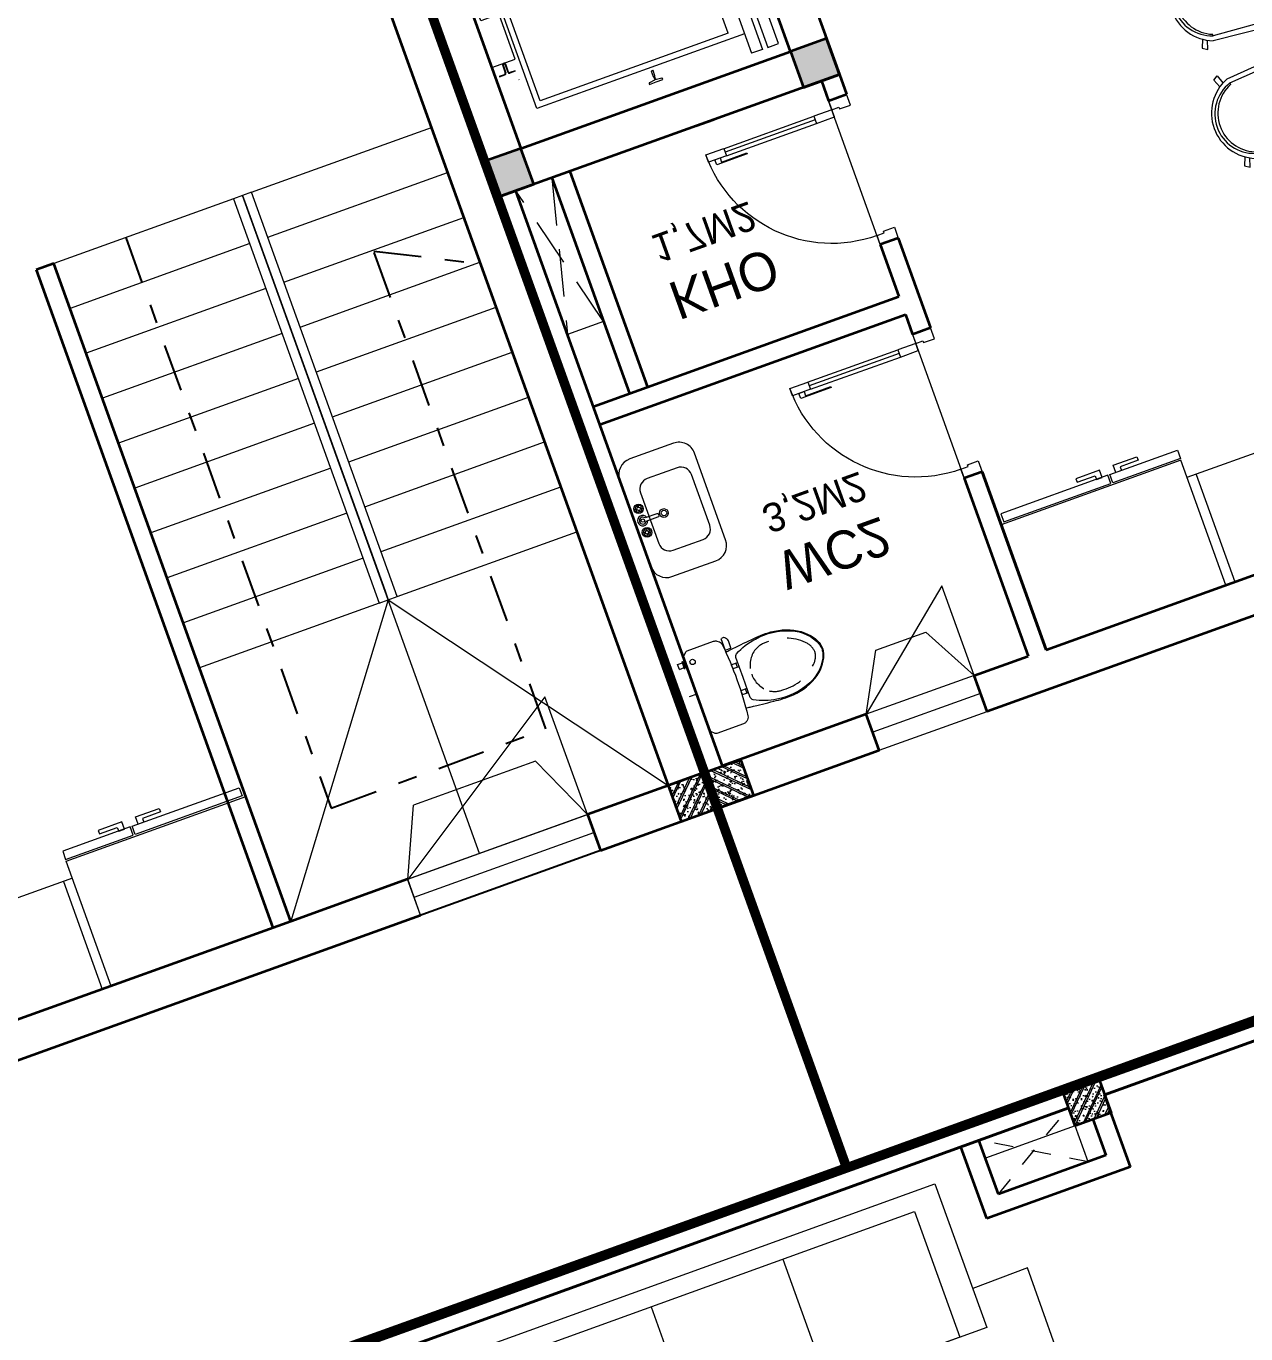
# Model space of a CAD drawing. Header units: metres. Extents: x 568336 to 569219, y 2065964 to 2066430.
# Drawn here: x 568598.83 to 568605.21, y 2066305.36 to 2066312.21 of the extents above; entities that cross this region are included whole.
import ezdxf

# ---------------------------------------------------------------- set-up
doc = ezdxf.new("R2010")
doc.units = ezdxf.units.M
for name, pattern in [('$AUDIT_BAD_LTYPE2', [0]), ('DASHDOT2', [0.5, 0.25, -0.125, 0, -0.125]), ('HIDDEN', [0.375, 0.25, -0.125]), ('HIDDEN2', [0.1875, 0.125, -0.0625]), ('xref-thap C (mb tang 32-2)$0$HIDDEN', [0.375, 0.25, -0.125])]:
    doc.linetypes.add(name, pattern=pattern)
doc.layers.get('0').update_dxf_attribs({"linetype": 'CONTINUOUS'})
doc.layers.get('DEFPOINTS').update_dxf_attribs({"linetype": 'CONTINUOUS'})
for name, color, linetype, lineweight in [('-CONCRETE', 1, 'CONTINUOUS', 35), ('-DIM', 9, 'CONTINUOUS', 13), ('-DOOR', 137, 'CONTINUOUS', 9), ('-FURNITURE', 46, 'CONTINUOUS', 9), ('-HATCH', 8, 'CONTINUOUS', 5), ('-HIDE', 3, 'HIDDEN', 13), ('-LINE1', 7, 'CONTINUOUS', 18), ('-LINE2', 252, 'CONTINUOUS', 9), ('-STEEL1', 1, 'CONTINUOUS', 35), ('-WALL', 4, 'CONTINUOUS', 35), ('TEXT25', 2, 'CONTINUOUS', 13)]:
    doc.layers.add(name, color=color, linetype=linetype, lineweight=lineweight)
for name, color, linetype in [('1-NETMANH', 8, 'CONTINUOUS'), ('LoLK', 6, 'CONTINUOUS'), ('TIMDUONG', 1, 'CONTINUOUS')]:
    doc.layers.add(name, color=color, linetype=linetype)
doc.styles.add('SVN_AVO_thuong', font='')
doc.styles.add('T1', font='', dxfattribs={"height": 200})
doc.styles.get('SVN_AVO_thuong').set_extended_font_data('SVN-Avo')
doc.styles.get('T1').set_extended_font_data('VNgeometric Light')

# ---------------------------------------------------------------- blocks, each defined once
blk = doc.blocks.new('SOFA 2500')
at = {"layer": '-FURNITURE'}
for p, q in [((267948.7536068321, 8788.429872642053), (268648.7536068321, 8788.429872642053)), ((267948.7536068321, 8055.096539308724), (268648.7536068321, 8055.096539308724))]:
    blk.add_line(p, q, dxfattribs=at)
for points in [[(267848.7536068321, 9671.763205975389), (268648.7536068321, 9671.763205975389), (268648.7536068321, 7171.763205975389), (267848.7536068321, 7171.763205975389)], [(267948.7536068321, 9521.763205975389), (268648.7536068321, 9521.763205975389), (268648.7536068321, 7321.763205975389), (267948.7536068321, 7321.763205975389)]]:
    blk.add_lwpolyline(points, close=True, dxfattribs=at)
blk = doc.blocks.new('18x35')
at = {"layer": '-HATCH'}
h = blk.add_hatch(dxfattribs=at)
h.set_pattern_fill('CHAU-01', color=256, scale=10, angle=-1.272221872585407e-14, pattern_type=2)
h.set_pattern_definition([(49.99999999999999, (0, 0), (71.72601826007535, -6.275213498259527), [7.5, -82.5]), (355, (0, 0), (-13.87513336129999, 75.21921337000119), [6, -66]), (100.4514, (5.977167999997619, -0.5229339999999638), (57.85093817140217, 68.94395420609534), [6.374019000000001, -70.1142112]), (46.18419999999998, (0, 20), (106.7241048625644, -16.55190143290183), [11.25, -123.75]), (96.63559999999998, (8.89367449999554, 18.62066930000003), (93.46627055487036, 97.41178709004416), [9.561028799999994, -105.1713]), (351.1842, (0, 20), (93.46619451336275, 97.41186009253245), [9, -99]), (20.99999999999998, (10, 15), (59.69070521184616, -40.2618890665339), [7.5, -82.5]), (326.0000000000001, (10, 15), (24.33153319215819, 72.5150045046853), [6, -66]), (71.45139999999999, (14.97422329999972, 11.64483940000002), (84.022262858149, 32.25304967099522), [6.374019000000001, -70.1142112]), (37.49999999999998, (0, 0), (1.215985531729074, 33.28938538313115), [0, -65.19999999999999, 0, -67, 0, -66.25]), (7.499999999999987, (0, 0), (26.30695374421487, 39.44117118823602), [0, -38.2, 0, -63.7, 0, -25.25]), (327.5, (-22.30000000000291, 0), (53.3822436172409, -2.255487173437988), [0, -25, 0, -78, 0, -103.5]), (317.5, (-32.30000000000291, 0), (58.31861693423862, 10.01049823323176), [0, -32.5, 0, -51.8, 0, -73.5]), (44.99999999999999, (0, 0), (-30.05203820042826, 30.05203820042828), []), (44.99999999999999, (0, 12.25), (-30.05203820042826, 30.05203820042828), [])])
h.paths.add_polyline_path([(96508.03118051568, 47993.04977023201), (96508.03118051568, 47793.04977023201), (96708.03118051568, 47793.04977023201), (96708.03118051568, 47993.04977023201)])
at = {"layer": '-STEEL1'}
blk.add_lwpolyline([(96508.03118051568, 47793.04977023201), (96708.03118051568, 47793.04977023201), (96708.03118051568, 47993.04977023201), (96508.03118051568, 47993.04977023201)], close=True, dxfattribs=at)
blk = doc.blocks.new('M1-T2')
at = {"layer": '-CONCRETE', "color": 1, "linetype": 'HIDDEN', "ltscale": 10, "const_width": 50}
blk.add_lwpolyline([(191581.7177010371, 50951.98888872014), (197581.6939540912, 50951.98888872005), (197581.7429788466, 30952.01227472891), (191581.7667257926, 30952.01227472891)], close=True, dxfattribs=at)
at = {"layer": '-FURNITURE'}
blk.add_line((196767.1299400558, 42664.10275799407), (196763.1214681568, 42358.32856262861), dxfattribs=at)
blk.add_lwpolyline([(196104.8084155508, 42660.75090447355), (196767.1299400558, 42664.10275799407)], dxfattribs=at)
at = {"layer": '-HIDE', "ltscale": 10}
for p, q in [((197181.8391494175, 43152.00429990316), (197482.0738455557, 42652.15169003246)), ((197181.8391494175, 42652.00481951112), (197481.8391494175, 43152.00326068724))]:
    blk.add_line(p, q, dxfattribs=at)
at = {"layer": '-LINE1'}
for p, q in [((197181.8391494175, 43152.01209413815), (197382.2435196279, 43152.01209414222)), ((197382.2435196279, 43152.01209414222), (197382.2435196279, 42651.89095465434))]:
    blk.add_line(p, q, dxfattribs=at)
at = {"layer": '-LINE1', "lineweight": 18}
blk.add_lwpolyline([(191581.7411493842, 50951.93153578669), (197581.7174024383, 50951.9315357866), (197581.7664271937, 30951.95492153367), (191581.7901741396, 30951.95492153367)], close=True, dxfattribs=at)
at = {"layer": '-WALL'}
for p, q in [((197581.8715208228, 33951.95400909492), (197581.8356526518, 48951.9288357351)), ((197481.8391486414, 43352.01209414222), (197481.8391498496, 48751.96411702913)), ((197481.8391498496, 48751.9288357351), (197481.8391494373, 43352.01209414222)), ((197081.8391494175, 43352.01209413609), (197081.8391494175, 42552.00481951112)), ((197081.8391494175, 43352.01209413609), (197481.8391493971, 43352.01209414222)), ((197181.8391494175, 43252.01209413815), (197181.8391494175, 42652.00481951112)), ((197181.8391494175, 43252.01209413815), (197382.2435196279, 43252.0120941402)), ((197481.8391475897, 38651.71387618766), (197481.8391485966, 43152.01209414222)), ((197481.839149422, 43152.01209414222), (197481.8391490784, 38651.71387618766)), ((197181.8391494175, 42652.00481951112), (197481.8391494175, 42652.00481951112)), ((197081.8391494175, 42552.00481951112), (197481.8391494175, 42552.00481951112))]:
    blk.add_line(p, q, dxfattribs=at)
at = {"layer": '-DIM', "xscale": -1}
blk.add_blockref('SOFA 2500', (465195.1822320368, 32686.56535665323), dxfattribs=at)
at = {"layer": '-STEEL1'}
blk.add_blockref('18x35', (100874.0178389491, -4641.121114967522), dxfattribs=at)
blk = doc.blocks.new('A$C55AD6C8F')
at = {"ltscale": 3}
for p, q in [((-750, 623.9554341743351), (-750, 1000.000000000058)), ((-750, 1000.000000000058), (-704.3477934409166, 1000.000000000058)), ((-704.3477934409166, 1000.000000000058), (-704.3477934409166, 623.9554341743351)), ((0, 1000), (-695.2173631351907, 1000.000000000058)), ((-695.2173631351907, 1000.000000000058), (-695.2173631351907, 5.820766091346741e-11)), ((0, 0), (0, 1000)), ((-704.3477934409166, 623.9554341743351), (-749.9999999999418, 623.9554341743351)), ((-750, 613.395983129798), (-750, 17.63542316207895)), ((-704.3477934409166, 613.395983129798), (-749.9999999999418, 613.3959831297398)), ((-704.3477934409166, 17.63542316207895), (-704.3477934409166, 613.395983129798)), ((-750, 17.63542316207895), (-704.3477934409166, 17.63542316207895)), ((-695.2173631351907, 5.820766091346741e-11), (0, 0))]:
    blk.add_line(p, q, dxfattribs=at)
at = {"ltscale": 3, "elevation": -2.790667130434782e-09}
for points in [[(-750.0000000003492, 688.433921672462), (-750.0000000003492, 656.9339216743247), (-790.097850547405, 656.9339216743247), (-790.097850547405, 788.4142628387199), (-770.7718286834424, 788.4142628387199), (-770.7718286834424, 688.433921672462)], [(-750.0000000003492, 548.917495631671), (-750.0000000003492, 580.4174956298084), (-790.097850547405, 580.4174956298084), (-790.097850547405, 448.9371544654132), (-770.7718286834424, 448.9371544654132), (-770.7718286834424, 548.917495631671)]]:
    blk.add_lwpolyline(points, close=True, dxfattribs=at)
blk = doc.blocks.new('M2-T2.3')
at = {"layer": '-DOOR'}
blk.add_line((568620.8875052459, 2066314.888299497), (568619.9470512279, 2066314.548378674), dxfattribs=at)
blk.add_lwpolyline([(568619.9810305074, 2066314.454328641), (568620.9214845253, 2066314.794249465), (568620.8535259663, 2066314.982349529), (568619.9130719483, 2066314.642428706)], close=True, dxfattribs=at)
at = {"layer": '-FURNITURE'}
for p, q in [((568622.2009939083, 2066316.107043198), (568626.4334491006, 2066317.636184387)), ((568622.2480189244, 2066316.124032838), (568622.4519112488, 2066315.559702852))]:
    blk.add_line(p, q, dxfattribs=at)
at = {"layer": '-LINE1', "lineweight": 18}
for p, q in [((568619.2801019596, 2066318.306868581), (568620.2206298853, 2066318.646671349)), ((568619.3650501583, 2066318.0717435), (568620.3055780842, 2066318.411546269)), ((568619.1860249594, 2066318.272862322), (568618.2454970338, 2066317.933059553)), ((568619.4499983572, 2066317.83661842), (568620.390526283, 2066318.176421188)), ((568619.2709731582, 2066318.037737241), (568618.3304452327, 2066317.697934473)), ((568619.5349465561, 2066317.60149334), (568620.4754744818, 2066317.941296108)), ((568619.355921357, 2066317.80261216), (568618.4153934314, 2066317.462809392)), ((568619.6198947548, 2066317.366368259), (568620.5604226807, 2066317.706171027)), ((568619.4408695559, 2066317.56748708), (568618.5003416303, 2066317.227684312)), ((568619.7048429537, 2066317.131243178), (568620.6453708794, 2066317.471045947)), ((568619.5258177547, 2066317.332361999), (568618.5852898292, 2066316.992559231)), ((568619.7897911526, 2066316.896118097), (568620.7303190783, 2066317.235920866)), ((568619.6107659535, 2066317.097236919), (568618.6702380279, 2066316.757434151)), ((568619.8747393513, 2066316.660993017), (568620.8152672772, 2066317.000795785)), ((568619.6957141523, 2066316.862111838), (568618.7551862268, 2066316.52230907)), ((568619.9596875502, 2066316.425867937), (568620.9002154759, 2066316.765670705)), ((568619.7806623512, 2066316.626986758), (568618.8401344257, 2066316.287183989)), ((568619.86561055, 2066316.391861677), (568618.9250826244, 2066316.052058909)), ((568619.9505587489, 2066316.156736596), (568619.0100308233, 2066315.816933828))]:
    blk.add_line(p, q, dxfattribs=at)
at = {"layer": '-LINE1'}
for p, q in [((568619.9975944947, 2066316.17374735), (568619.489545073, 2066314.489849085)), ((568620.4770760608, 2066314.846607476), (568619.9975944947, 2066316.17374735)), ((568619.9976107329, 2066316.173753216), (568621.4646369048, 2066315.203428824))]:
    blk.add_line(p, q, dxfattribs=at)
at = {"layer": '-LINE1', "lineweight": 18}
for points in [[(568620.0446357491, 2066316.190742856), (568619.9505532404, 2066316.156751843), (568619.186019451, 2066318.272877568), (568619.2801019596, 2066318.306868581)], [(568619.9806210933, 2066316.220778232), (568619.9976107329, 2066316.173753216), (568619.2330444672, 2066318.289867208), (568619.2500665832, 2066318.242853926)]]:
    blk.add_lwpolyline(points, close=True, dxfattribs=at)
at = {"layer": '-LINE1'}
for points in [[(568620.0446357491, 2066316.190742856), (568620.9851636747, 2066316.530545624)], [(568620.9214845253, 2066314.794249465), (568620.8534328449, 2066314.982607277), (568619.3954950408, 2066314.455869805)]]:
    blk.add_lwpolyline(points, dxfattribs=at)
at = {"layer": '-LINE2', "linetype": 'HIDDEN2', "ltscale": 10}
for p, q in [((568619.9131246014, 2066314.642282969), (568619.6902626565, 2066315.259134574)), ((568619.6902626565, 2066315.259134574), (568620.8536248801, 2066314.982075749)), ((568619.9430401591, 2066315.031500029), (568620.5818491066, 2066315.262294929)), ((568620.8536248801, 2066314.982075749), (568620.5818491066, 2066315.262294929)), ((568619.9131246014, 2066314.642282969), (568619.9430401591, 2066315.031500029))]:
    blk.add_line(p, q, dxfattribs=at)
at = {"layer": '-WALL'}
for p, q in [((568617.5409507469, 2066319.88329139), (568619.4896598918, 2066314.489529062)), ((568619.369139385, 2066314.233333509), (568617.3524426015, 2066319.815185396)), ((568620.2209594232, 2066318.646518066), (568620.3144127033, 2066318.680170832)), ((568620.3144127033, 2066318.680170832), (568621.558419186, 2066315.236929792)), ((568621.4650097206, 2066315.203155753), (568620.2209594232, 2066318.646518066)), ((568621.4643691537, 2066315.202950513), (568622.9694532052, 2066315.746756967)), ((568623.0374261693, 2066315.558617032), (568620.9214845253, 2066314.794249465)), ((568620.8535113173, 2066314.982390075), (568621.4650097206, 2066315.203155753)), ((568619.3956098596, 2066314.455549782), (568619.9130719483, 2066314.642428706)), ((568619.9130719483, 2066314.642428706), (568619.9810305074, 2066314.454328641)), ((568619.9810305074, 2066314.454328641), (568619.369139385, 2066314.233333509))]:
    blk.add_line(p, q, dxfattribs=at)
at = {"layer": '1-NETMANH', "linetype": 'DASHDOT2'}
blk.add_lwpolyline([(568619.8444159547, 2066318.510749245), (568620.9232662276, 2066315.524638169), (568619.7933086447, 2066315.127057544), (568619.7933086447, 2066315.127057544), (568618.8907019101, 2066317.628047552), (568618.5053516096, 2066317.223159868)], dxfattribs=at)
at = {"layer": 'DEFPOINTS', "color": 2}
blk.add_lwpolyline([(568619.3693891164, 2066314.233423704), (568626.8931985081, 2066316.951618758), (568624.9908854974, 2066322.219118362), (568625.9307185218, 2066322.55867007), (568624.0618581475, 2066327.731421842), (568623.1217701851, 2066327.391579651), (568622.4494778165, 2066329.252393647), (568619.946829361, 2066330.391010605), (568616.9058183911, 2066329.292478155), (568616.4301686074, 2066330.609012176), (568613.7967677049, 2066329.657592349), (568619.3693891164, 2066314.233423704)], dxfattribs=at)
at = {"layer": 'TIMDUONG', "color": 1, "linetype": 'HIDDEN', "ltscale": 10, "const_width": 0.05}
blk.add_lwpolyline([(568620.0488922388, 2066312.352253265), (568630.3931415004, 2066316.093443879), (568625.5060207883, 2066329.605548699), (568619.103505675, 2066332.606848455), (568613.4612190011, 2066330.566113026)], close=True, dxfattribs=at)
at = {"layer": '-FURNITURE', "xscale": 0.0009999999999999992, "yscale": 0.0009999999999999992, "zscale": 0.0009999999999999992, "rotation": 289.8642505492295}
blk.add_blockref('A$C55AD6C8F', (568621.4643691537, 2066315.202950513), dxfattribs=at)
at = {"layer": '-STEEL1', "xscale": -0.0009999999999999987, "yscale": 0.0009999999999999996, "zscale": 0.001, "rotation": 199.8642505492295}
blk.add_blockref('18x35', (568512.2958621489, 2066326.578168794), dxfattribs=at)
blk = doc.blocks.new('X-5M-DH-2-CORE$0$A$C75E80C28')
at = {"layer": '-LINE2', "linetype": 'Continuous', "ltscale": 2}
for p, q in [((-510.0000099998433, -21.5000000000291), (-510.0000099998579, -50.60000000000582)), ((-506.8000099998899, -21.5000000000291), (-510.0000099998433, -21.5000000000291)), ((-506.8000099998899, -21.5000000000291), (-506.8000099999044, -50.60000000000582)), ((-456.2000100000296, -56.79999999998836), (-500.6000099999364, -56.80000000001746)), ((-456.2000100000441, -60), (-500.600009999951, -60.0000000000291)), ((-453.2000100000441, -63), (-453.2000100000296, -67)), ((-450.0000099998579, -63), (-450.0000099998433, -67)), ((450.0000100000616, -63), (450.0000100000761, -67)), ((453.200010000015, -63), (453.2000100000296, -67)), ((456.2000100000296, -56.79999999998836), (500.6000100000529, -56.79999999998836)), ((456.200010000015, -60), (500.6000100000383, -60)), ((506.8000100001227, -21.5), (510.0000100000761, -21.5)), ((506.8000100001227, -21.5), (506.8000100001082, -50.59999999997672)), ((510.0000100000761, -21.5), (510.0000100000616, -50.59999999997672)), ((-556.8000102631631, -112.4999999912397), (-560.0000102631166, -112.4999999912397)), ((-510.0000099998579, -108.5000000000291), (-510.0000099998433, -79.39999999999418)), ((-506.8000099999044, -108.5000000000291), (-506.8000099998899, -79.39999999999418)), ((-456.2000100000296, -70), (-500.6000099999364, -70.0000000000291)), ((-456.2000100000296, -73.19999999995343), (-500.6000099999364, -73.19999999998254)), ((456.2000100000296, -70), (500.6000100000529, -70)), ((456.2000100000296, -73.19999999995343), (500.6000100000529, -73.19999999995343)), ((456.800009736864, -112.4999999912397), (460.0000097368174, -112.4999999912397)), ((506.8000100001227, -108.5), (506.8000100001227, -79.39999999996508)), ((510.0000100000761, -108.5), (510.0000100000761, -79.39999999996508)), ((-731.0000002632733, -148.9999999649008), (730.9999997367267, -148.9999999649299)), ((-731.0000002698944, -1304.999999934109), (-731.0000002632733, -148.9999999649008)), ((-700.0000002632733, -178.9999999649008), (699.9999997367267, -178.9999999649299)), ((-700.0000002699089, -1224.999999934109), (-700.0000002632733, -178.9999999649008)), ((699.9999997300911, -1224.999999934109), (699.9999997367267, -178.9999999649299)), ((730.9999997301056, -1304.999999934109), (730.9999997367267, -148.9999999649299)), ((-700.0000002699089, -1224.999999934109), (-400.0000002699089, -1224.999999934138)), ((-400.0000002698944, -1304.999999934138), (-400.0000002699089, -1224.999999934138)), ((699.9999997300911, -1224.999999934109), (399.9999997300911, -1224.999999934109)), ((399.9999997301056, -1304.999999934109), (399.9999997300911, -1224.999999934109)), ((839.9999997301056, -1304.999999934109), (-840.0000002698944, -1304.999999934109)), ((-840.0000002698944, -1364.999999934109), (-840.0000002698944, -1304.999999934109)), ((839.9999997301056, -1364.999999934109), (-840.0000002698944, -1364.999999934109)), ((424.9999997301056, -1308.999999934109), (-425.0000002698944, -1308.999999934109)), ((-425.0000002699089, -1342.999999934109), (-425.0000002698944, -1308.999999934109)), ((424.9999997300911, -1342.999999934109), (-425.0000002699089, -1342.999999934109)), ((-2.6989437174052e-07, -1308.999999934109), (-2.699089236557484e-07, -1342.999999934109)), ((424.9999997300911, -1342.999999934109), (424.9999997301056, -1308.999999934109)), ((839.9999997301056, -1364.999999934109), (839.9999997301056, -1304.999999934109)), ((839.9999997301056, -1394.999999934109), (-840.0000002698944, -1394.999999934109)), ((-840.0000002698944, -1394.999999934109), (-840.0000002698944, -1454.999999934109)), ((429.9999997300911, -1405.999999934138), (-430.0000002699089, -1405.999999934109)), ((-430.0000002699089, -1405.999999934109), (-430.0000002698944, -1445.999999934109)), ((-2.699089236557484e-07, -1405.999999934109), (-2.6989437174052e-07, -1445.999999934109)), ((429.9999997300911, -1405.999999934138), (429.9999997301056, -1445.999999934138)), ((839.9999997301056, -1394.999999934109), (839.9999997301056, -1454.999999934109)), ((-840.0000002698944, -1454.999999934109), (-435.0000002698944, -1454.999999934109)), ((-435.0000002698944, -1449.999999934109), (-435.0000002699089, -1459.999999934109)), ((-435.0000002698944, -1449.999999934109), (-400.0000002698944, -1449.999999934138)), ((-435.0000002699089, -1459.999999934109), (-425.0000002699089, -1459.999999934109)), ((-435.0000002698653, -1489.999999934109), (-435.0000002698653, -1499.999999934109)), ((-435.0000002698653, -1489.999999934109), (-425.0000002698653, -1489.999999934109)), ((-435.0000002698653, -1499.999999934109), (-400.0000002698653, -1499.999999934138)), ((-433.4000002698012, -1451.599999934086), (-433.4000002698012, -1458.399999934074)), ((-433.4000002698012, -1451.599999934086), (-401.6000002697547, -1451.599999934086)), ((-433.4000002698012, -1458.399999934074), (-425.0000002698944, -1458.399999934074)), ((-433.4000002697721, -1491.599999934086), (-433.4000002697721, -1498.399999934074)), ((-433.4000002697721, -1491.599999934086), (-425.0000002698653, -1491.599999934086)), ((-433.4000002697721, -1498.399999934074), (-401.6000002697256, -1498.399999934074)), ((429.9999997301056, -1445.999999934138), (-430.0000002698944, -1445.999999934109)), ((-425.0000002698944, -1458.399999934074), (-425.0000002699089, -1459.999999934109)), ((-425.0000002698653, -1489.999999934109), (-425.0000002698653, -1491.599999934086)), ((-401.6000002697547, -1451.599999934086), (-401.6000002697256, -1498.399999934074)), ((399.9999997301056, -1449.999999934109), (-400.0000002698944, -1449.999999934138)), ((-400.0000002698944, -1449.999999934138), (-400.0000002698653, -1499.999999934138)), ((399.9999997301056, -1449.999999934109), (399.9999997301347, -1499.999999934109)), ((434.9999997301056, -1449.999999934109), (399.9999997301056, -1449.999999934109)), ((434.9999997301347, -1499.999999934109), (399.9999997301347, -1499.999999934109)), ((401.5999997301988, -1451.599999934086), (401.5999997302279, -1498.399999934074)), ((433.3999997302453, -1451.599999934086), (401.5999997301988, -1451.599999934086)), ((433.3999997302744, -1498.399999934074), (401.5999997302279, -1498.399999934074)), ((433.3999997302453, -1458.399999934074), (424.9999997301056, -1458.399999934074)), ((424.9999997301056, -1458.399999934074), (424.9999997301056, -1459.999999934109)), ((434.9999997301056, -1459.999999934109), (424.9999997301056, -1459.999999934109)), ((424.9999997301347, -1489.999999934109), (424.9999997301347, -1491.599999934086)), ((434.9999997301347, -1489.999999934109), (424.9999997301347, -1489.999999934109)), ((433.3999997302744, -1491.599999934086), (424.9999997301347, -1491.599999934086)), ((433.3999997302453, -1451.599999934086), (433.3999997302453, -1458.399999934074)), ((433.3999997302744, -1491.599999934086), (433.3999997302744, -1498.399999934074)), ((434.9999997301056, -1449.999999934109), (434.9999997301056, -1459.999999934109)), ((839.9999997301056, -1454.999999934109), (434.9999997301056, -1454.999999934109)), ((434.9999997301347, -1489.999999934109), (434.9999997301347, -1499.999999934109))]:
    blk.add_line(p, q, dxfattribs=at)
for points in [[(-450.0000000000146, 0), (-450, -130), (450, -130), (449.9999999999854, 0)], [(-200, -29), (200.0000000001164, -29), (200.0000000001164, -101), (-200, -101)], [(-36.0000002632587, -583.9999999649008), (35.9999997367413, -583.9999999649008), (35.99999973675585, -983.9999999649008), (-36.00000026324415, -983.9999999649008)]]:
    blk.add_lwpolyline(points, close=True, dxfattribs=at)
for points in [[(-780.0000002632587, -788.9999999649008), (-751.0000002632587, -788.9999999649299, 0.414213562373095), (-750.0000002632733, -787.9999999649008), (-750.0000002632587, -783.9999999649008), (-750.0000002632587, -779.9999999649008, 0.414213562373095), (-751.0000002632733, -778.9999999649299), (-780.0000002632733, -778.9999999649881, -0.2569775838576673), (-784.1207396915852, -781.9399999648449), (-797.9000002631656, -781.939999964874, -0.414213562373095), (-800.9000002631656, -778.939999964874), (-804.0000002632587, -749.4999999649008, 0.414213562373095), (-807.0000002632587, -746.4999999649008), (-812.0000002632587, -746.4999999649008), (-812.0000002632587, -783.9999999649008), (-812.0000002632587, -821.4999999649008), (-807.0000002632587, -821.4999999649008, 0.414213562373095), (-804.0000002632587, -818.4999999649008), (-800.9000002631656, -789.0599999648693, -0.414213562373095), (-797.9000002631656, -786.0599999648693), (-784.1207396915852, -786.0599999648402, -0.2569775838576673), (-780.0000002632587, -788.9999999647553)], [(779.9999997367413, -788.9999999649299), (750.9999997367413, -788.9999999649008, -0.414213562373095), (749.9999997367267, -787.9999999649299), (749.9999997367413, -783.9999999649299), (749.9999997367413, -779.9999999649299, -0.414213562373095), (750.9999997367267, -778.9999999649008), (779.9999997368432, -778.9999999650172, 0.2569775838576673), (784.1207391653006, -781.939999964874), (797.899999736881, -781.9399999648449, 0.414213562373095), (800.899999736881, -778.9399999648449), (803.9999997367413, -749.4999999649008, -0.414213562373095), (806.9999997367413, -746.4999999649008), (811.9999997367413, -746.4999999649008), (811.9999997367413, -783.9999999649008), (811.9999997367413, -821.4999999649008), (806.9999997367413, -821.4999999649008, -0.414213562373095), (803.9999997367413, -818.4999999649008), (800.899999736881, -789.0599999648402, 0.414213562373095), (797.899999736881, -786.0599999648402), (784.1207391653006, -786.0599999648693, 0.2569775838576672), (779.9999997368577, -788.9999999647844)]]:
    blk.add_lwpolyline(points, format="xyb", dxfattribs=at)
for centre, radius, start, end in [((-500.600009999951, -50.60000000000582), 9.400000000001475, 180, 270), ((-500.600009999951, -50.60000000000582), 6.200000000004374, 180, 270), ((-456.2000100000441, -63), 6.19999999999713, 0, 90), ((-456.2000100000441, -63), 3.000000000000045, 0, 90), ((-456.2000100000296, -67), 6.20000000000076, 270, 0), ((-456.2000100000296, -67), 2.999999999999834, 270, 0), ((456.200010000015, -63), 6.19999999999713, 90, 180), ((456.2000100000296, -67), 6.20000000000076, 180, 270), ((456.200010000015, -63), 3.000000000000045, 90, 180), ((456.2000100000296, -67), 2.999999999999834, 180, 270), ((500.6000100000383, -50.59999999997672), 6.200000000004374, 270, 0), ((500.6000100000383, -50.59999999997672), 9.400000000001475, 270, 0), ((-500.6000099999364, -79.39999999999418), 9.399999999997844, 90, 180), ((-500.6000099999364, -79.39999999999418), 6.19999999999734, 90, 180), ((500.6000100000529, -79.39999999996508), 9.399999999997844, 0, 90), ((500.6000100000529, -79.39999999996508), 6.19999999999734, 0, 90)]:
    blk.add_arc(centre, radius, start, end, dxfattribs=at)
blk = doc.blocks.new('A$C5C575821')
at = {"layer": '-CONCRETE'}
h = blk.add_hatch(color=256, dxfattribs=at)
h.dxf.hatch_style = 1
h.paths.add_polyline_path([(-0.00237559899687767, 200.0000000000146), (-0.00237559899687767, 1.455191522836685e-11), (199.9976244010031, 1.455191522836685e-11), (199.9976244010031, 200.0000000000146)])
blk.add_lwpolyline([(-0.00237559899687767, 1.455191522836685e-11), (199.9976244010031, 1.455191522836685e-11), (199.9976244010031, 200.0000000000146), (-0.00237559899687767, 200.0000000000146)], close=True, dxfattribs=at)
blk = doc.blocks.new('A$C3F71457E')
at = {"layer": '-CONCRETE'}
blk.add_lwpolyline([(-8.760252967476845e-09, -100.0000002632005), (0, 400), (-1500, 400.0000000000582), (-1500.00000001755, -1399.999999999942), (-1.754960976541042e-08, -1400), (-7.895869202911854e-08, -900.0000002632005), (199.9999999912397, -900.0000002982852), (199.9999999824504, -1600), (-1700.00000001755, -1600), (-1700, 600), (200, 600), (199.9999999912397, -100.0000002982852), (6.140908226370811e-08, -100.0000002632005)], dxfattribs=at)
at = {"layer": '-LINE1'}
blk.add_line((-7.895869202911854e-08, -900.0000002632005), (-8.760252967476845e-09, -100.0000002632005), dxfattribs=at)
at = {"layer": '-WALL'}
for p in [(-1699.997624401003, 399.9999999999854), (0.00237559899687767, 399.9999999999854), (-1699.997624401081, -1599.999999999959), (0.002375601565972829, -1600.000000021305)]:
    blk.add_blockref('A$C5C575821', p, dxfattribs=at)
at = {"color": 2, "rotation": 90}
blk.add_blockref('X-5M-DH-2-CORE$0$A$C75E80C28', (-1500.00000000876, -499.9999999999418), dxfattribs=at)
blk = doc.blocks.new('ghe 400')
blk.add_wipeout([(-230.18867924437518, 7.547169807400223), (-200.0000000009204, 309.4339622607183), (-194.44181669050522, 322.2332054417873), (-188.77143577672973, 333.36406349605613), (-230.1886792450075, 347.1698113182533), (-215.09433962401909, 369.81132075100254), (-175.84824801372565, 354.11288410781253), (-147.27426522626547, 387.0010055543705), (-125.46553694424324, 404.94054309733156), (-96.60556802359702, 422.40516945156014), (-61.06395139734923, 436.467637745561), (-31.892588169287592, 442.9389499862957), (1.810754054732115, 445.3084971378314), (25.363171995651783, 443.81574772336876), (48.970076927283344, 439.66838338456614), (69.6070613605525, 433.74376242779385), (91.94279312028607, 424.6786215899938), (114.72942051153655, 412.1693786348003), (126.97826376540934, 403.84447503656156), (140.4397397866892, 393.1503139008121), (154.96338411631473, 379.40719171667274), (166.56400400887833, 366.3365674004458), (175.84824801407558, 354.112884106969), (215.09433962563503, 369.81132075311143), (230.1886792474677, 347.16981131783086), (188.77143577876745, 333.36406349436857), (199.99999996751967, 309.4339623510041), (222.6415094349827, 7.547169807123282), (199.4339622647642, 7.547169809166917), (194.61095721848824, -2.599335857667029e-09), (-194.61095721648053, -4.5497472456190735e-09), (-198.27631863994839, 1.5992463081383903), (-199.4339622650075, 7.5471698091935195)]).dxf.layer = '-LINE2'
at = {"layer": '-FURNITURE', "linetype": 'Continuous'}
for points in [[(-175.8482480105013, 354.1128841089085), (-215.0943396259099, 369.8113207584247), (-230.1886792462319, 347.1698113204911), (-188.7714357730001, 333.3640634976327)], [(175.8482480142266, 354.1128841126338), (215.0943396259099, 369.8113207528368), (230.1886792462319, 347.1698113223538), (188.7714357785881, 333.3640634929761)], [(-199.4339622668922, 7.54716981202364), (-230.1886792425066, 7.547169807367027), (-199.9999999981374, 309.4339622640982)], [(-177.3584905620664, 301.8867924520746), (-169.8113207574934, 301.8867924520746)], [(-177.3584905620664, 301.8867924520746), (-169.8113207574934, 301.8867924520746)], [(177.358490569517, 301.8867924520746), (169.8113207556307, 301.8867924539372)], [(222.6415094323456, 7.547169811092317), (199.9999999962747, 309.4339622640982)], [(199.4339622631669, 7.547169807367027), (222.6415094323456, 7.547169811092317)]]:
    blk.add_lwpolyline(points, dxfattribs=at)
blk.add_lwpolyline([(177.358490569517, 301.8867924520746), (199.5969537682831, 5.373949736356735, -0.4363134021215077), (194.6109572146088, -9.313225746154785e-10), (-194.6109572183341, -2.793967723846436e-09, -0.4363134021215077), (-199.5969537720084, 5.373949742875993), (-177.3584905620664, 301.8867924520746)], format="xyb", dxfattribs=at)
for centre, radius, start, end in [((3.725290298461914e-09, 230.1886792453006), 215.1274386989701, 21.61477901766715, 158.3852210815501), ((-1.862645149230957e-09, 243.5072142081335), 186.7196008241607, 18.21955213301437, 161.7804477656144), ((9.313225746154785e-09, 231.4543435731903), 183.8385555632603, 22.52715178835513, 157.4728481623555)]:
    blk.add_arc(centre, radius, start, end, dxfattribs=at)
blk = doc.blocks.new('ghee')
at = {"layer": '-DIM', "xscale": -0.9999999999999998, "rotation": 179.9999999999999}
blk.add_blockref('ghe 400', (-9.48268585652113, -100.0000000018626), dxfattribs=at)
blk = doc.blocks.new('ban6c 1100x2000')
at = {"layer": '-FURNITURE'}
blk.add_lwpolyline([(-399.9999999999709, -550.0000000526197), (500.0000000000291, -550), (500, 2050.00000002631), (-400, 2049.99999997369)], close=True, dxfattribs=at)
at = {"layer": '-LINE1', "yscale": 1.104166666672837, "zscale": 1.104166666672837}
for p, xscale, rotation in [((-359.8814298518118, 1717.862867674732), 1.104166666672837, 270), ((459.8814298518118, 1717.862867674732), -1.104166666672837, 90), ((-359.8814298518118, 1063.696201006533), 1.104166666672837, 270), ((459.8814298518118, 1063.696201006533), -1.104166666672837, 90), ((-359.8814298537036, 409.5295343415055), 1.104166666672837, 270), ((459.8814298537036, 409.5295343415055), -1.104166666672837, 90), ((-359.8814298537036, -244.637132326694), 1.104166666672837, 270), ((459.8814298537036, -244.637132326694), -1.104166666672837, 90)]:
    blk.add_blockref('ghee', p, dxfattribs=dict(at, xscale=xscale, rotation=rotation))
blk = doc.blocks.new('lavabo4')
for p, q in [((241.1064220552507, 0), (-241.1064220552653, 0)), ((-73.92598906527564, -39.31844272313901), (-78.74998906528344, -39.31844272313901)), ((-73.87018906524463, -43.81844272313901), (-78.74998906528344, -43.81844272313901)), ((-67.49998906528344, -32.95004272319056), (-67.49998906528344, -28.06844272313901)), ((-67.49998906528344, -50.2462427231585), (-67.49998906528344, -55.06844272313901)), ((-62.99998906528344, -32.89244272320502), (-62.99998906528344, -28.06844272313901)), ((-62.99998906528344, -50.18864272317296), (-62.99998906528344, -55.06844272313901)), ((-56.6297890653077, -39.31844272313901), (-51.74998906528344, -39.31844272313901)), ((-56.57398906527669, -43.81844272313901), (-51.74998906528344, -43.81844272313901)), ((-8.999989065283444, -57.11864272307866), (-8.999989065283444, -122.568442723139)), ((9.000010934716556, -122.568442723139), (9.000010934716556, -57.1042427231805)), ((56.57401093472436, -39.31844272313901), (51.75001093471656, -39.31844272313901)), ((56.62981093475537, -43.81844272313901), (51.75001093471656, -43.81844272313901)), ((63.00001093471656, -32.95004272319056), (63.00001093471656, -28.06844272313901)), ((63.00001093471656, -50.2462427231585), (63.00001093471656, -55.06844272313901)), ((67.50001093471656, -32.89244272320502), (67.50001093471656, -28.06844272313901)), ((67.50001093471656, -50.18864272317296), (67.50001093471656, -55.06844272313901)), ((73.8702109346923, -39.31844272313901), (78.75001093471656, -39.31844272313901)), ((73.92601093472331, -43.81844272313901), (78.75001093471656, -43.81844272313901)), ((-327.2218280859088, -86.11540603063622), (-327.2218280859088, -329.6777578376859)), ((141.2146540272806, -79.51089383556973), (-141.2146321578184, -79.51089383556973)), ((327.2218280858942, -329.6777578376859), (327.2218280858942, -86.11540603063622)), ((-199.9999890652689, -138.2962507430202), (-199.9999890652689, -304.5603516259725)), ((200.0000109347311, -304.5603516259725), (200.0000109347311, -138.2962507430202)), ((-141.2146321578184, -363.3457304028852), (141.2146540272806, -363.3457304028852)), ((-241.1064220552653, -415.7931638683222), (241.1064220552507, -415.7931638683222))]:
    blk.add_line(p, q)
for centre, radius in [((-65.24998906528344, -41.56844272313901), 24.75), ((-83.24998906528344, -41.56844272313901), 5.031153), ((-65.24998906528344, -41.56844272313901), 9), ((-65.24998906528344, -23.56844272313901), 5.031153), ((-65.24998906528344, -59.56844272313901), 5.031153), ((-47.24998906528344, -41.56844272313901), 5.031153), ((1.093471655622125e-05, -41.56844272313901), 9), ((65.25001093471656, -41.56844272313901), 24.75), ((47.25001093471656, -41.56844272313901), 5.031153), ((65.25001093471656, -41.56844272313901), 9), ((65.25001093471656, -23.56844272313901), 5.031153), ((65.25001093471656, -59.56844272313901), 5.031153), ((83.25001093471656, -41.56844272313901), 5.031153), ((1.093473110813648e-05, -159.3053689968874), 22.75790985669812), ((1.093473110813648e-05, -159.3053689968874), 14.14680882983937)]:
    blk.add_circle(centre, radius)
for centre, radius, start, end in [((-241.1064220552653, -86.11540603063622), 86.11540603063548, 90, 180), ((-65.24998906528344, -41.56844272313901), 18, 105.2406999999566, 164.2093000000541), ((-65.24998906528344, -41.56844272313901), 18, 196.2341999999593, 253.9047000002005), ((-65.24998906528344, -41.56844272313901), 18, 16.44125000005574, 74.07886999996819), ((-65.24998906528344, -41.56844272313901), 18, 286.1199999996706, 344.0884000000243), ((1.093471655622125e-05, -41.56844272313901), 27, 289.6514000002878, 250.3602999998028), ((1.093471655622125e-05, -41.56844272313901), 18, 300.3430999999761, 239.7553999998545), ((65.25001093471656, -41.56844272313901), 18, 106.1199999996706, 164.0884000000242), ((65.25001093471656, -41.56844272313901), 18, 196.4412999998578, 254.0788999998228), ((65.25001093471656, -41.56844272313901), 18, 285.2406999999566, 344.2093000000542), ((65.25001093471656, -41.56844272313901), 18, 16.23422000000924, 73.90468999991013), ((241.1064220552507, -86.11540603063622), 86.11540603063548, 0, 90), ((-141.2146321578184, -138.2962507430202), 58.7853569074479, 90, 180), ((1.093471655622125e-05, -122.568442723139), 9, 180, 0), ((141.2146540272806, -138.2962507430202), 58.7853569074479, 0, 90), ((-241.1064220552653, -329.6777578376859), 86.11540603063548, 180, 270), ((-141.2146321578184, -304.5603516259725), 58.7853569074479, 180, 270), ((141.2146540272806, -304.5603516259725), 58.7853569074479, 270, 0), ((241.1064220552507, -329.6777578376859), 86.11540603063548, 270, 0)]:
    blk.add_arc(centre, radius, start, end)
blk = doc.blocks.new('*U18')
at = {"linetype": '$AUDIT_BAD_LTYPE2'}
for p, q in [((70, 100), (69.99999999999999, 599.9999999999982)), ((89.99999999999999, 599.9999999999982), (90, 100))]:
    blk.add_line(p, q, dxfattribs=at)
for points in [[(49.99999999999999, 599.9999999999982), (89.99999999999999, 599.9999999999982), (89.99999999999999, 699.9999999999982), (49.99999999999999, 699.9999999999982), (49.99999999999999, 599.9999999999982)], [(49.99999999999999, 602.9059272893337), (50, 100)], [(50, 100), (90, 100), (90, 0), (50, 0), (50, 100)]]:
    blk.add_lwpolyline(points)
for points in [[(118.2698876160139, 494.5156181119073), (118.2698876160139, 664.1349438079906), (89.99999999999999, 664.1349438079906), (89.99999999999999, 635.8650561920058), (112.6159100928053, 635.8650561920058), (112.6159100928053, 494.5156181119073)], [(0, 0), (50, 0), (50, -40), (60, -40), (60, -100.0001724930698), (0, -100.0001724930698)], [(799.9999999999982, 7.105427357601134e-15), (749.9999999999982, 7.105427357601134e-15), (749.9999999999982, -40), (739.9999999999982, -40), (739.9999999999982, -100.0001724930698), (799.9999999999982, -100.0001724930698)]]:
    blk.add_lwpolyline(points, close=True)
at = {"linetype": '$AUDIT_BAD_LTYPE2', "ltscale": 0.3}
blk.add_arc((50, 0), 699.9999999999982, 0, 90, dxfattribs=at)
blk = doc.blocks.new('*U150')
at = {"linetype": '$AUDIT_BAD_LTYPE2'}
for p, q in [((70, 100), (69.99999999999999, 600.0000000000018)), ((89.99999999999999, 600.0000000000018), (90, 100))]:
    blk.add_line(p, q, dxfattribs=at)
for points in [[(49.99999999999999, 600.0000000000018), (89.99999999999999, 600.0000000000018), (89.99999999999999, 700.0000000000018), (49.99999999999999, 700.0000000000018), (49.99999999999999, 600.0000000000018)], [(49.99999999999999, 602.9059272893373), (50, 100)], [(50, 100), (90, 100), (90, 0), (50, 0), (50, 100)]]:
    blk.add_lwpolyline(points)
for points in [[(118.2698876160139, 494.515618111911), (118.2698876160139, 664.1349438079942), (89.99999999999999, 664.1349438079942), (89.99999999999999, 635.8650561920094), (112.6159100928053, 635.8650561920094), (112.6159100928053, 494.515618111911)], [(0, 0), (50, 0), (50, -40), (60, -40), (60, -99.99998804123416), (0, -99.99998804123416)], [(800.0000000000018, 7.105427357600876e-15), (750.0000000000018, 7.105427357600876e-15), (750.0000000000018, -40), (740.0000000000018, -40), (740.0000000000018, -99.99998804123415), (800.0000000000018, -99.99998804123415)]]:
    blk.add_lwpolyline(points, close=True)
at = {"linetype": '$AUDIT_BAD_LTYPE2', "ltscale": 0.3}
blk.add_arc((50, 0), 700.0000000000018, 0, 90, dxfattribs=at)
blk = doc.blocks.new('A$C18091ED7')
for p, q in [((9.957147995010018e-09, -42.13376978135784), (0, -3.786117304116488e-07)), ((146.1412317672475, -26.59467297248193), (179.181621938591, -26.59467296488583)), ((146.1412317672475, -26.59467297248193), (146.1412317680188, -30.17859706786112)), ((146.1412317680188, -30.17859706786112), (165.7503655985456, -30.17859706340823)), ((153.0594147269658, -36.79204952501459), (146.1412317680188, -30.17859706786112)), ((152.3191092506386, -2.717133611440659e-07), (152.3191092568413, -26.59467297093943)), ((152.3191092506386, -2.717133611440659e-07), (179.1816219322718, -2.654269337654114e-07)), ((153.0594147269658, -36.79204952501459), (165.7503656001572, -36.79204952192958)), ((153.0594147275151, -39.73033438943094), (153.0594147269658, -36.79204952501459)), ((153.0594147275151, -39.73033438943094), (178.4413164740145, -39.73033438349376)), ((153.0594147275151, -39.73033438943094), (178.4413164740145, -39.73033438349376)), ((153.0594147275151, -39.73033438943094), (153.0594147281554, -42.13376974494895)), ((185.3594994290725, -30.17859705851879), (165.7503655985456, -30.17859706340823)), ((178.4413164733487, -36.79204951884458), (165.7503656001572, -36.79204952192958)), ((185.3594994290725, -30.17859705851879), (178.4413164733487, -36.79204951884458)), ((178.4413164733487, -36.79204951884458), (178.4413164740145, -39.73033438349376)), ((178.4413164740145, -39.73033438349376), (178.4413164746547, -42.1337697392446)), ((179.1816219322718, -2.654269337654114e-07), (179.181621938591, -26.59467296488583)), ((179.181621938591, -26.59467296488583), (185.3594994283012, -26.59467296337243)), ((185.3594994283012, -26.59467296337243), (185.3594994290725, -30.17859705851879)), ((-83.25994817525861, -267.3592828898691), (-83.259948167517, -299.9634285944048)), ((-62.88950393904452, -265.3807882612164), (-81.28145355204106, -265.3807882657275)), ((-60.91100931491019, -267.3592828844266), (-60.91100930728498, -299.9634285889624)), ((60.9110093945892, -267.3592828557594), (60.9110094022144, -299.9634285600623)), ((62.88950401780676, -265.3807882316178), (81.2814536308033, -265.3807882273395)), ((83.25994825493763, -267.3592828505498), (83.25994826256283, -299.9634285550856)), ((165.3959958605519, -261.9873972070927), (165.3959958671003, -289.7349902229907)), ((167.8691141396885, -259.5142789271486), (228.0810223811895, -259.5142789128586)), ((230.5541406641933, -274.3229751045001), (230.5541406613593, -261.9873971916386)), ((-83.25994817257379, -278.4883151478134), (-83.25994817046012, -287.6388527823146)), ((-60.91100930959874, -290.0299398849311), (-83.25994816994717, -290.0299398901407)), ((60.91100939990065, -290.029939856031), (83.25994826024908, -290.0299398510542)), ((83.25994825750604, -278.488315108727), (83.2599482596197, -287.6388527429954)), ((167.8691141472664, -292.2081085020036), (206.7175896017579, -292.2081084926904))]:
    blk.add_line(p, q)
for points in [[(230.0000000517721, -218.5046414944518, -0.1374073801801567), (225.4781190853137, -234.6482587013161), (221.7949787454636, -240.7070387715066, -0.2360805181595358), (198.2560902649639, -255.4947853636986, -0.0519608230665726), (-198.2560901437319, -255.4947854572965, -0.236080518165078), (-221.7949786317113, -240.7070388760185), (-225.4781189743626, -234.6482588077488, -0.1374073801809237), (-229.9999999484608, -218.5046416030382), (-229.9999999831671, -71.98694829508895, -0.1989123673786679), (-226.3782021181105, -63.2431547633314), (-208.8906150607545, -45.75556769772083, -0.1989123673792025), (-200.1468215308087, -42.13376982865157), (9.971699910238385e-09, -42.13376978135784), (200.1468215506357, -42.13376973403501, -0.1989123673792025), (208.8906150822841, -45.75556759897154), (226.3782021480001, -63.24315465634572, -0.1989123673791691), (230.0000000170658, -71.98694818626973)], [(144.14367173758, -618.9627606730501, -0.2124047892419209), (26.30999211127346, -734.491494372196, -0.0276853236339062), (-0.5628229983012716, -738.609219571983, -0.0222792448073508), (-26.30999181118386, -734.4914943844487, -0.2124047892421136), (-144.1436714920528, -618.9627607410075, -0.1427957259999892), (-167.2376623962118, -428.0139674870588, -0.0930051380368448), (-127.9331820271946, -309.1271633332653, -0.2564387014614383), (-111.240849547703, -299.9634286007786), (4.746470949612558e-08, -299.9634285748762), (111.2408496426324, -299.9634285482753, -0.2564387014619951), (127.933182126606, -309.1271632729331, -0.0930051380368741), (167.2376625517572, -428.0139674081001, -0.1427957260000456)]]:
    blk.add_lwpolyline(points, format="xyb", close=True)
at = {"linetype": 'xref-thap C (mb tang 32-2)$0$HIDDEN', "ltscale": 100}
blk.add_lwpolyline([(61.00044987679576, -669.0176259216969, -0.1990312026443698), (1.417429302819073e-07, -698.769823720475, -0.1990312026443799), (-61.00044960746891, -669.0176259504806, -0.2189240232571595), (-131.9321382956405, -478.313622940972, -0.1537914605682739), (-112.4681372026971, -403.989815428853, -0.2367011859554165), (5.876427167095244e-08, -347.5870280214876, -0.2367011859554843), (112.4681373467611, -403.9898153757968, -0.1537914605681893), (131.9321384748619, -478.313622878748, -0.2189240232571754)], format="xyb", close=True, dxfattribs=at)
blk.add_circle((165.7503656100234, -78.39166221523192), 13.90362011701458)
for centre, radius, start, end in [((-81.28145355158267, -267.3592828894034), 1.978494623656905, 90.00000001354867, 180.0000000133402), ((-62.88950393858613, -267.3592828848923), 1.978494623656905, 1.334021322268115e-08, 90.00000001354867), ((62.88950401826514, -267.3592828552937), 1.978494623656905, 90.00000001354867, 180.0000000133402), ((81.28145363126168, -267.3592828510155), 1.978494623656905, 1.334021322268115e-08, 90.00000001354867), ((167.8691141402633, -261.9873972065106), 2.473118279571131, 90.00000001354867, 180.0000000133402), ((167.8691141466952, -289.7349902224087), 2.473118279571131, 180.0000000133402, 270.0000000135486), ((206.717589598069, -276.6690117186226), 15.53909677420133, 270.0000000135486, 306.4658507565522), ((168.3527972659103, -224.7572911087773), 80.08895368617857, 306.4658507565522, 320.3122930343796), ((228.0810223845983, -274.3229751050822), 2.473118279571131, 320.3122930343796, 1.334021322268115e-08)]:
    blk.add_arc(centre, radius, start, end)
for points, knots in [([(-155.6468228230951, -259.4535552573798), (-156.6353001506941, -267.2522313103836), (-164.2940232875517, -328.394745314552), (-169.1545302536251, -385.0939582949213), (-183.68571763406, -527.7705276800843), (-135.602968026873, -679.1126648240606), (-50.29344375100118, -735.2493608418445), (-19.70048385594782, -741.0901266933652), (1.531116140540689e-07, -743.6724421556864)], [130.6139379315478, 130.6139379315478, 130.6139379315478, 130.6139379315478, 152.8521090939923, 311.1293507817257, 417.703951170228, 561.3833927516608, 697.6926317810714, 710.812262267882, 710.812262267882, 710.812262267882, 710.812262267882]), ([(155.6468228994709, -259.4535551877343), (156.6353002305841, -267.2522312389628), (164.2940233960289, -328.3947452375724), (169.1545303888706, -385.0939582149149), (183.6857178367027, -527.7705275934422), (135.6029683008201, -679.1126647599449), (50.29344405157826, -735.2493608178338), (19.70048415924612, -741.0901266841101), (1.530679583083838e-07, -743.6724421554536)], [130.613937934949, 130.613937934949, 130.613937934949, 130.613937934949, 152.8521090939923, 311.1293507817257, 417.703951170228, 561.3833927516608, 697.6926317810714, 710.812262267882, 710.812262267882, 710.812262267882, 710.812262267882])]:
    blk.add_open_spline(points, degree=3, knots=knots)
blk = doc.blocks.new('M3-T2.2')
at = {"layer": '-DOOR'}
blk.add_line((568617.9241509319, 2066313.817055874), (568618.4883783645, 2066314.021132831), dxfattribs=at)
blk.add_lwpolyline([(568616.8288374908, 2066315.962415047), (568616.5567348818, 2066316.71471829)], dxfattribs=at)
blk.add_lwpolyline([(568617.8901381057, 2066313.911093779), (568618.4543655384, 2066314.115170736), (568618.5223911906, 2066313.927094925), (568617.9581637579, 2066313.723017969)], close=True, dxfattribs=at)
at = {"layer": '-FURNITURE'}
for p, q in [((568616.3691245279, 2066313.999104836), (568613.548102853, 2066312.978761825)), ((568616.323023137, 2066313.979561496), (568616.5261887825, 2066313.41783744))]:
    blk.add_line(p, q, dxfattribs=at)
at = {"layer": '-HIDE'}
for p, q in [((568618.2015868522, 2066316.575794548), (568618.1175605843, 2066317.396121978)), ((568617.92948442, 2066317.328097303), (568618.3898334116, 2066316.644038142))]:
    blk.add_line(p, q, dxfattribs=at)
at = {"layer": '-LINE1'}
for p, q in [((568618.2015868522, 2066316.575794548), (568618.3896626631, 2066316.643820201)), ((568616.9987326702, 2066315.492455008), (568617.2708352789, 2066314.740151765))]:
    blk.add_line(p, q, dxfattribs=at)
at = {"layer": '-LINE2', "linetype": 'HIDDEN2', "ltscale": 10}
for p, q in [((568617.8901381057, 2066313.911093779), (568617.7200739752, 2066314.381283307)), ((568617.7200739752, 2066314.381283307), (568618.4543105196, 2066314.115134567))]:
    blk.add_line(p, q, dxfattribs=at)
blk.add_lwpolyline([(568618.4544114841, 2066314.115043707), (568618.2015467901, 2066314.342604678), (568617.9389258109, 2066314.247760018), (568617.8901380736, 2066313.911093557)], dxfattribs=at)
at = {"layer": '-WALL'}
for p, q in [((568617.929481769, 2066317.328104633), (568618.3375104427, 2066316.199996027)), ((568617.8354438634, 2066317.294091807), (568618.2434725373, 2066316.165983201)), ((568617.0828497021, 2066317.021984299), (568617.1772150613, 2066317.056115563)), ((568617.0828497021, 2066317.021984299), (568617.1772150613, 2066317.056115563)), ((568616.5192446074, 2066316.818132437), (568616.425206702, 2066316.784119611)), ((568616.425206702, 2066316.784119611), (568616.4626208106, 2066316.680677915)), ((568616.5192446074, 2066316.818132437), (568616.556658716, 2066316.714690741)), ((568616.556658716, 2066316.714690741), (568616.4626208106, 2066316.680677915)), ((568618.5259873328, 2066316.268166747), (568616.9273053698, 2066315.689935114)), ((568618.5600019074, 2066316.174129474), (568616.9613181958, 2066315.595897208)), ((568616.7347234194, 2066315.928374672), (568616.8287613249, 2066315.962387498)), ((568616.8287613249, 2066315.962387498), (568616.9273053698, 2066315.689935114)), ((568616.7347234194, 2066315.928374672), (568616.9046946024, 2066315.458442124)), ((568616.9613181958, 2066315.595897208), (568616.9987325079, 2066315.49245495)), ((568616.9046946024, 2066315.458442124), (568616.9987325079, 2066315.49245495)), ((568617.1767972113, 2066314.70613888), (568617.2708351166, 2066314.740151707)), ((568617.5136020652, 2066313.774948308), (568617.1767972113, 2066314.70613888)), ((568617.1767972112, 2066314.70613888), (568617.513602065, 2066313.774948308)), ((568617.2708351166, 2066314.740151707), (568617.6076438234, 2066313.808950482)), ((568617.8901381057, 2066313.911093779), (568617.6079817774, 2066313.809039888)), ((568617.9581661515, 2066313.723011351), (568617.8901381057, 2066313.911093779)), ((568617.513602065, 2066313.774948308), (568616.1972411664, 2066313.298875403)), ((568616.2652812378, 2066313.110759726), (568617.9581661515, 2066313.723011351))]:
    blk.add_line(p, q, dxfattribs=at)
blk.add_lwpolyline([(568618.2119714251, 2066317.430379409), (568619.3683538407, 2066314.233148112), (568618.5223911906, 2066313.927094925), (568618.4543655384, 2066314.115170736), (568619.2059113303, 2066314.387074032), (568618.1175254914, 2066317.396219003), (568618.2119714251, 2066317.430379409)], dxfattribs=at)
at = {"layer": 'TIMDUONG', "color": 1, "linetype": 'HIDDEN', "ltscale": 10, "const_width": 0.05}
blk.add_lwpolyline([(568611.5855054806, 2066309.290771069), (568620.0487869132, 2066312.352215164), (568613.4672630294, 2066330.568459322), (568604.9965679679, 2066327.504585826)], close=True, dxfattribs=at)
at = {"layer": '-DOOR', "xscale": 0.001, "yscale": 0.001, "zscale": 0.001}
for name, p, rotation in [('*U150', (568616.556658716, 2066316.714690741), 289.8846886164142), ('*U18', (568616.9987326702, 2066315.492455008), 289.8846886264635)]:
    blk.add_blockref(name, p, dxfattribs=dict(at, rotation=rotation))
at = {"layer": '-FURNITURE', "xscale": -0.001, "yscale": 0.001, "zscale": 0.001}
for name, p, rotation in [('lavabo4', (568618.7471287799, 2066315.656738347), 289.8846886164141), ('A$C18091ED7', (568619.1094817405, 2066314.77755654), 289.8846886164141), ('A$C55AD6C8F', (568617.5136013746, 2066313.774948059), 109.8846886164142)]:
    blk.add_blockref(name, p, dxfattribs=dict(at, rotation=rotation))
at = {"layer": '-STEEL1', "xscale": 0.001, "yscale": 0.001, "zscale": 0.001, "rotation": 19.88416558564104}
blk.add_blockref('18x35', (568544.6812516965, 2066236.397031227), dxfattribs=at)
at = {"layer": '-WALL', "xscale": -0.0009999999999999994, "yscale": 0.001, "zscale": 0.001, "rotation": 19.8845503488698}
blk.add_blockref('A$C3F71457E', (568616.0690772951, 2066318.356751751), dxfattribs=at)
at = {"layer": 'TEXT25'}
for s, height, style, p in [('1,7M2', 0.15, 'T1', (568617.7355585903, 2066316.766328237)), ('KHO', 0.2, 'SVN_AVO_thuong', (568617.8271076517, 2066316.517321342)), ('3,2M2', 0.15, 'T1', (568618.1923955656, 2066315.307320773)), ('WC2', 0.2, 'SVN_AVO_thuong', (568618.2909844341, 2066315.067260744))]:
    blk.add_text(s, height=height, rotation=199.8846885952219, dxfattribs=dict(at, style=style)).set_placement(p)
at = {"layer": '-FURNITURE', "xscale": -0.0009999999999999998, "yscale": 0.001, "zscale": 0.001, "rotation": 199.8846886164141}
blk.add_blockref('ban6c 1100x2000', (568613.5083156589, 2066316.579390491), dxfattribs=at)

msp = doc.modelspace()

# ---------------------------------------------------------------- block references
at = {"layer": '-DIM', "xscale": -0.001, "yscale": 0.001, "zscale": 0.001, "rotation": 289.8844193008641}
msp.add_blockref('M1-T2', (568630.8735394352, 2066106.158802045), dxfattribs=at)

# ---------------------------------------------------------------- next in the draw order: block references
at = {"layer": 'LoLK', "xscale": -1, "rotation": 39.66842324210792}
msp.add_blockref('M2-T2.3', (2325316.695743048, 838734.2691315153), dxfattribs=at)

# ---------------------------------------------------------------- next in the draw order: block references
at = {"layer": 'LoLK', "xscale": -1, "rotation": 39.64835575732963}
msp.add_blockref('M3-T2.2', (2324886.638395709, 838119.0665053248), dxfattribs=at)

doc.saveas('drawing.dxf')
